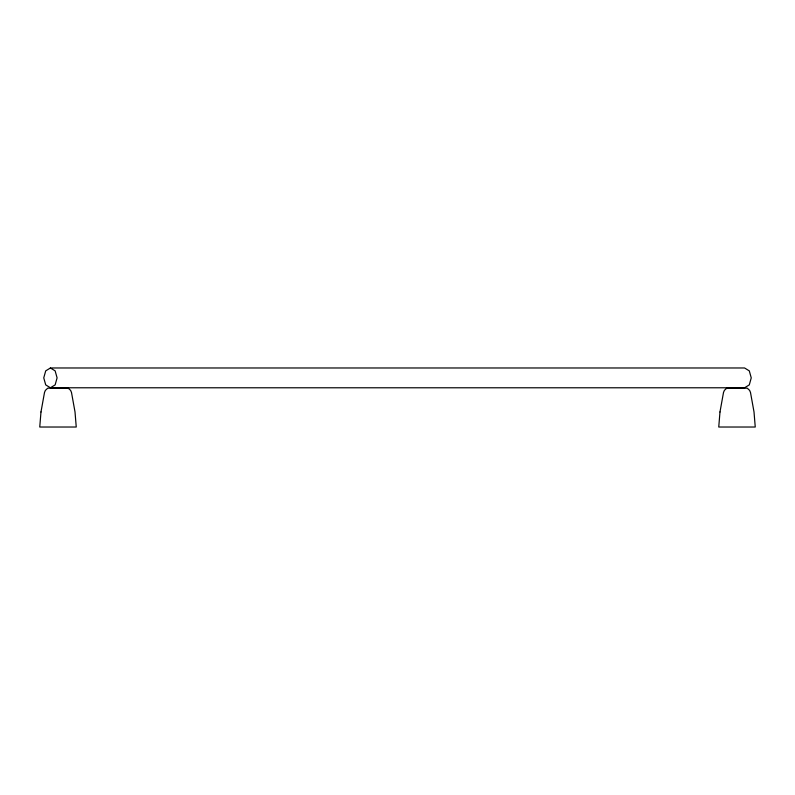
<?xml version="1.0" encoding="UTF-8"?>
<svg xmlns="http://www.w3.org/2000/svg" width="795" height="795" viewBox="0 0 795 795"><rect width="100%" height="100%" fill="white"/><g stroke="black" fill="none" stroke-linecap="round" stroke-linejoin="round"><path stroke-width="1.19" d="M50.423 367.976L45.703 370.877L43.755 377.873L45.703 384.879L50.423 387.781L744.577 387.781L749.297 384.879L751.245 377.873L749.297 370.877L744.577 367.976L50.423 367.976L55.143 370.877L57.091 377.873L55.143 384.879L50.423 387.781M40.982 411.979L39.75 427.024L76.25 427.024L75.018 411.979L71.5 392.491L70.626 390.395L68.281 388.189L47.72 388.189L45.375 390.395L44.5 392.491L40.982 411.979M719.982 411.979L718.75 427.024L755.25 427.024L754.018 411.979L750.5 392.491L749.625 390.395L747.28 388.189L726.719 388.189L724.374 390.395L723.5 392.491L719.982 411.979"/></g></svg>
